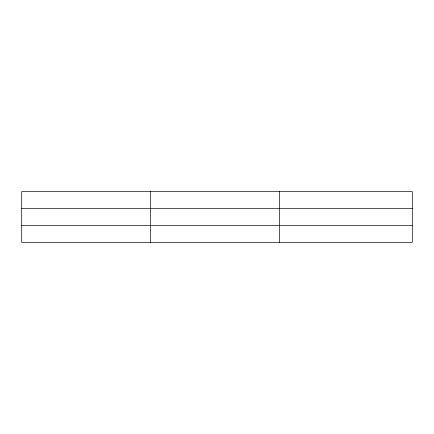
<?xml version="1.0" encoding="UTF-8"?>
<svg xmlns="http://www.w3.org/2000/svg" width="434" height="434" viewBox="0 0 434 434"><rect width="100%" height="100%" fill="white"/><g stroke="black" fill="none" stroke-linecap="round" stroke-linejoin="round"><path stroke-width="0.65" d="M150.598 191.611L150.598 242.389M279.496 191.611L279.496 242.389M412.3 225.631L412.3 242.389L21.7 242.389L21.7 191.611L412.3 191.611L412.3 225.631L21.7 225.631M21.7 208.369L412.3 208.369"/></g></svg>
